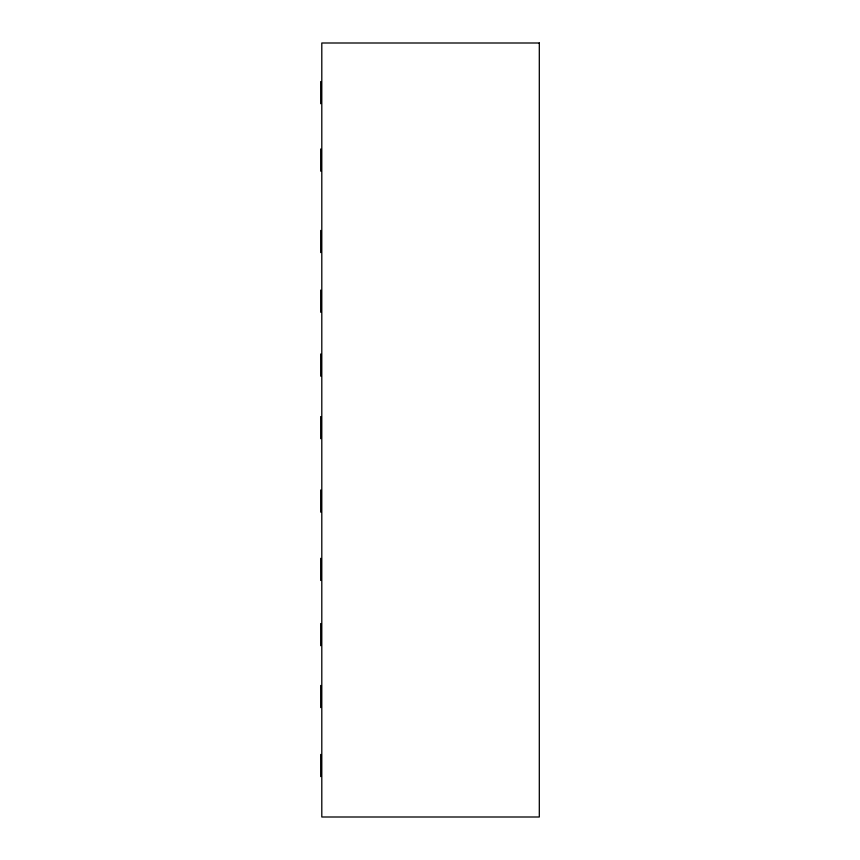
<?xml version="1.0" encoding="UTF-8"?>
<svg xmlns="http://www.w3.org/2000/svg" width="860" height="860" viewBox="0 0 860 860"><rect width="100%" height="100%" fill="white"/><g stroke="black" fill="none" stroke-linecap="round" stroke-linejoin="round"><path stroke-width="1.29" d="M320.694 81.539L320.694 103.727M320.694 148.984L320.694 171.172M320.694 230.405L320.694 252.582M320.694 290.078L320.694 312.266M320.694 353.976L320.694 376.164M320.694 416.541L320.694 438.718M320.694 489.974L320.694 512.151M320.694 558.301L320.694 580.489M320.694 623.521L320.694 645.709M320.694 685.42L320.694 707.608M320.694 754.413L320.694 776.601M539.306 43L321.801 43L321.801 817L539.306 817L539.306 43"/></g></svg>
